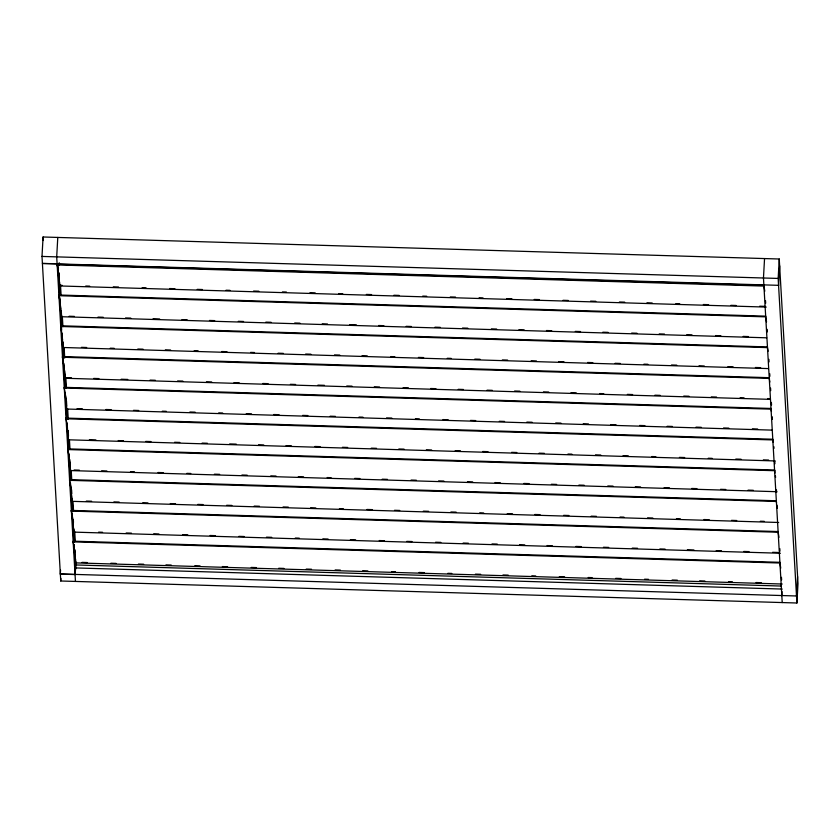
<?xml version="1.0" encoding="UTF-8"?>
<svg xmlns="http://www.w3.org/2000/svg" width="840" height="840" viewBox="0 0 840 840"><rect width="100%" height="100%" fill="white"/><g stroke="black" fill="none" stroke-linecap="round" stroke-linejoin="round"><path stroke-width="1.26" d="M766.248 307.083L59.483 285.947A249.974 11.844 -88.3 0 0 57.12 264.936L57.162 264.243L763.928 285.38L763.885 286.072A249.974 11.844 -88.3 0 1 764.757 291.207M766.71 337.817L61.257 316.712A249.974 11.844 -88.3 0 0 58.895 295.712L58.926 295.008L765.702 316.144L765.66 316.848A249.974 11.844 -88.3 0 1 766.532 321.972M59.483 285.947L59.514 285.243A249.974 11.844 -88.3 0 0 58.432 272.643M768.485 368.582L63.032 347.487A249.974 11.844 -88.3 0 0 60.669 326.477L60.701 325.784L767.466 346.92L767.435 347.613A249.974 11.844 -88.3 0 1 768.096 351.288M61.257 316.712L61.288 316.019A249.974 11.844 -88.3 0 0 60.953 311.367M770.259 399.357L64.806 378.252A249.974 11.844 -88.3 0 0 62.444 357.252L62.475 356.548L769.24 377.685A249.974 11.844 -88.3 0 1 769.472 378.788M63.032 347.487L63.063 346.784A249.974 11.844 -88.3 0 0 62.727 342.132M772.034 430.122L66.581 409.028A249.974 11.844 -88.3 0 0 64.218 388.017L64.249 387.324L771.015 408.461L770.984 409.154A249.974 11.844 -88.3 0 1 771.435 411.485M64.806 378.252L64.838 377.559A249.974 11.844 -88.3 0 0 64.323 370.745M775.121 460.94L68.355 439.793A249.974 11.844 -88.3 0 0 65.993 418.793L66.024 418.089L772.79 439.226L772.758 439.929A249.974 11.844 -88.3 0 1 773.21 442.25M66.581 409.028L66.612 408.324A249.974 11.844 -88.3 0 0 66.098 401.52M776.895 491.705L70.13 470.568A249.974 11.844 -88.3 0 0 67.767 449.558L67.798 448.865L774.564 470.001A249.974 11.844 -88.3 0 1 774.795 471.104M68.355 439.793L68.386 439.1A249.974 11.844 -88.3 0 0 67.683 430.238M778.67 522.48L71.904 501.333A249.974 11.844 -88.3 0 0 69.542 480.333L69.573 479.63L776.339 500.766L776.307 501.469A249.974 11.844 -88.3 0 1 776.538 502.572M70.13 470.568L70.161 469.865A249.974 11.844 -88.3 0 0 69.458 461.013M780.444 553.245L73.678 532.109A249.974 11.844 -88.3 0 0 71.316 511.098L71.348 510.405L778.113 531.542A249.974 11.844 -88.3 0 1 778.344 532.644M71.904 501.333L71.936 500.64A249.974 11.844 -88.3 0 0 71.043 489.856M782.219 584.021L75.453 562.874A249.974 11.844 -88.3 0 0 73.091 541.874L73.122 541.17L779.888 562.307L779.856 563.01A249.974 11.844 -88.3 0 1 780.727 568.134M73.678 532.109L73.71 531.405A249.974 11.844 -88.3 0 0 72.817 520.621M75.453 562.874L75.484 562.18A249.974 11.844 -88.3 0 0 75.317 559.797M769.871 382.053A249.974 11.844 -88.3 0 0 769.209 378.389L769.24 377.685M774.984 473.025A249.974 11.844 -88.3 0 0 774.533 470.694L774.564 470.001M778.953 537.369A249.974 11.844 -88.3 0 0 778.082 532.235L778.113 531.542M42 256.431L43.082 236.996L779.247 259.003L798 583.569L796.919 603.005L60.753 580.997L42 256.431L778.166 278.439L796.919 603.005M57.782 237.426L56.7 256.872L75.453 581.438M57.11 263.75L42.41 263.456L778.606 285.327M60.564 570.087L60.291 574.109L75.012 574.55L75.768 561.456M60.753 580.997L60.9 578.403M75.758 568.848L75.842 562.622M764.547 258.562L763.466 278.008L782.219 602.563M778.166 278.439L779.247 259.003M778.575 285.464L779.688 265.892M781.788 595.539L782.029 591.601M797.591 576.545L796.52 595.98L60.354 573.972M57.12 264.936L763.885 286.072M59.514 285.243L62.139 285.327M85.743 286.031L89.67 286.146M113.274 286.85L118.524 287.007M142.128 287.721L146.055 287.837M169.659 288.54L174.909 288.697M197.201 289.359L202.44 289.517M226.044 290.231L229.982 290.346M253.575 291.05L258.825 291.207M282.429 291.911L286.367 292.026M309.96 292.74L315.21 292.897M338.814 293.601L342.741 293.717M366.345 294.42L371.595 294.578M393.887 295.25L399.126 295.407M422.73 296.111L426.668 296.226M450.272 296.93L455.511 297.087M479.115 297.791L483.053 297.917M506.656 298.62L511.896 298.778M534.188 299.439L539.438 299.596M563.031 300.3L568.281 300.457M590.573 301.13L595.823 301.287M619.416 301.991L624.666 302.148M646.957 302.81L652.197 302.967M675.801 303.681L679.739 303.796M703.343 304.5L708.582 304.657M730.874 305.33L736.124 305.477M759.727 306.191L764.967 306.348M58.895 295.712L765.66 316.848M69.153 316.25L74.403 316.407M98.007 317.111L103.246 317.268M125.538 317.94L130.788 318.098M153.079 318.759L159.632 318.959M181.923 319.62L187.173 319.778M209.465 320.45L214.704 320.607M238.308 321.31L243.558 321.468M265.85 322.13L271.089 322.287M294.693 323.001L299.933 323.159M322.224 323.82L327.474 323.978M349.766 324.639L356.318 324.839M378.609 325.51L383.859 325.668M406.151 326.33L411.39 326.487M434.994 327.191L440.244 327.348M462.536 328.02L467.775 328.178M491.379 328.881L496.629 329.038M518.92 329.7L524.16 329.858M546.452 330.53L551.702 330.687M575.295 331.391L580.545 331.548M602.837 332.209L608.087 332.367M631.68 333.07L636.93 333.228M659.222 333.9L664.461 334.058M686.752 334.719L692.002 334.877M715.606 335.58L720.846 335.738M743.138 336.409L748.388 336.567M60.669 326.477L767.435 347.613M81.417 347.34L86.667 347.498M110.271 348.201L114.198 348.317M137.802 349.02L143.052 349.178M165.344 349.85L170.583 350.007M194.187 350.711L198.125 350.826M221.728 351.53L226.968 351.687M250.572 352.391L254.51 352.517M278.114 353.22L283.353 353.378M305.644 354.039L310.894 354.197M334.488 354.9L339.738 355.058M362.03 355.73L367.269 355.887M390.873 356.591L394.81 356.706M418.415 357.409L423.654 357.567M447.258 358.281L451.195 358.397M474.8 359.1L480.039 359.257M502.331 359.919L507.581 360.077M531.184 360.791L536.424 360.948M558.716 361.61L563.966 361.767M587.57 362.471L592.809 362.628M615.101 363.3L620.351 363.457M643.944 364.161L647.881 364.276M671.486 364.98L676.725 365.137M699.017 365.81L704.267 365.967M727.871 366.671L733.11 366.828M755.401 367.49L760.651 367.647M62.444 357.252L769.209 378.389M66.15 377.601L71.389 377.758M93.681 378.42L98.931 378.578M121.223 379.239L127.775 379.439M150.066 380.111L155.316 380.268M177.608 380.93L182.847 381.087M206.451 381.791L211.701 381.948M233.993 382.62L239.232 382.778M262.836 383.481L268.086 383.639M290.377 384.3L295.617 384.457M317.909 385.13L324.461 385.319M346.752 385.991L352.002 386.148M374.294 386.81L379.533 386.967M403.137 387.671L408.387 387.828M430.679 388.5L435.918 388.657M458.209 389.319L463.459 389.477M487.064 390.18L492.303 390.338M514.595 391.01L519.845 391.167M543.449 391.87L548.688 392.028M570.98 392.69L576.23 392.847M599.833 393.561L603.76 393.677M627.365 394.38L632.615 394.538M654.906 395.199L660.146 395.356M683.75 396.07L688.989 396.228M711.28 396.889L716.53 397.047M740.135 397.751L744.062 397.866M767.666 398.58L770.291 398.654M64.218 388.017L770.984 409.154M77.102 408.639L82.352 408.796M105.945 409.5L111.195 409.657M133.487 410.33L138.726 410.487M162.33 411.191L166.268 411.306M189.872 412.01L195.111 412.167M218.715 412.881L222.653 412.997M246.257 413.7L251.496 413.858M273.788 414.519L279.038 414.677M302.642 415.391L307.881 415.548M330.173 416.209L335.423 416.367M359.016 417.07L362.954 417.186M386.558 417.9L391.808 418.058M415.401 418.761L419.339 418.877M442.943 419.58L448.182 419.738M470.474 420.409L475.724 420.567M499.328 421.27L504.567 421.428M526.859 422.09L532.109 422.247M555.712 422.951L560.952 423.108M583.244 423.78L588.494 423.938M610.785 424.599L616.025 424.757M639.629 425.46L644.879 425.618M667.17 426.29L672.409 426.447M696.014 427.151L701.253 427.308M723.545 427.969L728.795 428.127M752.399 428.841L757.638 428.999M65.993 418.793L772.758 439.929M89.365 439.73L95.918 439.919M118.209 440.591L123.459 440.748M145.751 441.409L150.99 441.567M174.594 442.27L179.844 442.428M202.136 443.1L207.375 443.257M229.666 443.919L236.229 444.119M258.521 444.78L263.76 444.938M286.052 445.61L291.302 445.767M314.906 446.471L320.145 446.628M342.437 447.29L347.687 447.447M371.291 448.161L376.53 448.319M398.822 448.98L404.072 449.138M426.363 449.799L431.603 449.957M455.207 450.671L460.446 450.828M482.738 451.49L487.988 451.647M511.592 452.351L516.831 452.508M539.123 453.18L544.373 453.338M567.976 454.041L571.904 454.156M595.508 454.86L600.758 455.018M623.049 455.69L628.288 455.847M651.893 456.55L655.83 456.666M679.434 457.37L684.674 457.527M708.278 458.231L712.215 458.356M735.808 459.06L741.058 459.218M763.35 459.879L768.6 460.036M67.767 449.558L774.533 470.694M74.099 469.991L79.338 470.148M101.63 470.81L106.88 470.967M130.473 471.671L134.41 471.786M158.015 472.5L163.254 472.657M186.858 473.361L190.796 473.477M214.4 474.18L219.639 474.338M241.93 475.01L247.18 475.167M270.784 475.87L276.024 476.028M298.316 476.69L303.566 476.847M327.169 477.55L331.096 477.677M354.701 478.38L359.951 478.538M382.242 479.199L387.481 479.356M411.086 480.06L416.336 480.218M438.627 480.89L443.867 481.047M467.471 481.751L472.71 481.908M495.002 482.57L500.252 482.727M523.856 483.441L529.095 483.599M551.387 484.26L556.637 484.418M578.928 485.079L584.168 485.237M607.772 485.951L613.022 486.108M635.313 486.769L640.553 486.927M664.157 487.631L669.407 487.788M691.698 488.46L696.938 488.618M720.542 489.321L725.792 489.479M748.083 490.14L753.323 490.298M69.542 480.333L776.307 501.469M86.362 501.07L91.602 501.228M113.894 501.89L119.144 502.047M142.737 502.761L147.987 502.919M170.279 503.58L175.518 503.738M197.809 504.399L203.059 504.556M226.664 505.271L231.903 505.428M254.195 506.09L259.445 506.247M283.048 506.951L288.288 507.108M310.58 507.78L315.83 507.938M339.433 508.641L343.361 508.757M366.965 509.46L372.215 509.618M394.506 510.29L399.745 510.447M423.35 511.151L428.6 511.308M450.891 511.969L456.131 512.127M479.735 512.831L483.672 512.957M507.266 513.66L512.516 513.817M534.807 514.479L540.047 514.637M563.65 515.34L568.9 515.498M591.192 516.169L596.432 516.327M620.036 517.031L623.973 517.146M647.577 517.85L652.817 518.007M676.421 518.721L680.358 518.837M703.962 519.54L709.202 519.697M731.493 520.359L736.743 520.517M760.347 521.231L764.274 521.346M71.316 511.098L778.082 532.235M98.627 532.151L102.553 532.277M126.158 532.98L131.407 533.138M153.699 533.799L158.939 533.957M182.542 534.66L187.792 534.817M210.073 535.49L215.323 535.647M238.928 536.351L244.167 536.508M266.459 537.169L271.709 537.327M295.312 538.041L299.24 538.157M322.844 538.86L328.094 539.018M350.385 539.679L355.625 539.837M379.229 540.55L384.479 540.708M406.77 541.37L412.01 541.527M435.614 542.231L440.864 542.388M463.155 543.06L468.394 543.218M491.999 543.921L497.238 544.078M519.53 544.74L524.78 544.898M547.071 545.57L552.321 545.727M575.915 546.43L581.165 546.588M603.456 547.25L608.696 547.407M632.3 548.111L637.55 548.268M659.841 548.94L665.081 549.098M687.372 549.759L693.935 549.958M716.226 550.62L721.466 550.778M743.757 551.45L749.007 551.607M772.611 552.311L777.851 552.468M73.091 541.874L779.856 563.01M82.037 562.38L87.287 562.538M110.891 563.241L116.13 563.399M138.422 564.06L143.672 564.218M165.963 564.889L171.203 565.047M194.806 565.75L200.056 565.908M222.348 566.57L227.588 566.727M251.191 567.43L256.431 567.588M278.723 568.26L283.973 568.418M306.264 569.079L311.504 569.236M335.108 569.94L340.358 570.098M362.649 570.77L367.889 570.927M391.493 571.63L395.43 571.746M419.034 572.45L424.274 572.607M447.878 573.321L451.815 573.437M475.419 574.14L480.659 574.298M502.95 574.959L508.2 575.117M531.804 575.831L535.731 575.946M559.335 576.65L564.585 576.807M588.178 577.51L592.116 577.626M615.72 578.34L620.96 578.498M644.563 579.201L648.501 579.317M672.105 580.02L677.345 580.178M699.636 580.85L704.886 581.007M728.49 581.711L732.417 581.826M756.021 582.529L761.271 582.687M75.968 564.963L781.431 586.058M75.411 567.924L782.177 589.061M765.513 300.605L765.671 303.209M767.172 329.312L767.329 331.926M768.904 359.331L769.052 361.945M769.734 373.695L769.881 376.31M770.564 388.048L770.711 390.663M771.393 402.413L771.54 405.017M772.212 416.766L772.37 419.381M774.774 461.149L774.921 463.754M776.433 489.867L776.58 492.471M779.814 548.604L779.972 551.208M781.473 577.311L781.62 579.925M59.23 262.741L59.377 265.346M60.512 284.928L61.11 295.365M62.318 316.25L62.916 326.697M64.124 347.582L64.722 358.019M65.856 377.601L66.454 388.038M67.662 408.923L68.261 419.37M69.468 440.255L69.993 449.39M71.201 470.274L71.726 479.409M73.007 501.606L73.532 510.741M74.739 531.625L75.264 540.76M59.084 272.822L59.23 275.436M59.609 281.967L60.354 295.04M61.268 310.716L62.171 326.393M63.074 342.08L63.977 357.756M64.733 370.818L65.709 387.807M66.465 400.88L66.759 406.098M66.916 408.713L67.515 419.171M68.198 430.931L68.492 436.149M68.723 440.076L69.248 449.221M69.857 459.669L70.151 464.898M70.455 470.127L71.053 480.585M71.589 489.731L71.809 493.647M72.114 498.876L72.786 510.636M73.322 519.781L73.469 522.396M73.847 528.927L74.603 541.989M75.054 549.832L75.201 552.447M75.579 558.978L75.726 561.593M57.813 263.582L59.619 294.945M59.777 297.56L61.656 330.225M61.803 332.84L63.315 358.974M63.535 362.901L64.974 387.723M65.268 392.952L66.78 419.087M67.001 423.014L68.513 449.148M68.733 453.065L70.319 480.512M70.476 483.126L72.051 510.573M72.209 513.177L73.857 541.937M74.014 544.551L75.547 570.266M43.082 236.996L43.281 240.513M68.67 453.989A249.974 11.844 -88.3 0 1 69.269 459.081M775.404 475.829A249.974 11.844 -88.3 0 1 775.614 477.404M60.701 325.784A249.974 11.844 -88.3 0 1 61.362 329.448M61.982 334.183A249.974 11.844 -88.3 0 1 62.549 339.98M66.024 418.089A249.974 11.844 -88.3 0 1 66.255 419.192M66.895 423.224A249.974 11.844 -88.3 0 1 67.494 428.316M773.84 446.639A249.974 11.844 -88.3 0 1 774.039 448.329M59.377 297.339A249.974 11.844 -88.3 0 1 59.798 300.143M60.207 303.419A249.974 11.844 -88.3 0 1 60.774 309.204M70.234 483.305A249.974 11.844 -88.3 0 1 70.854 488.04M776.969 505.134A249.974 11.844 -88.3 0 1 777.389 508.179M57.162 264.243A249.974 11.844 -88.3 0 1 57.383 265.346M57.603 266.564A249.974 11.844 -88.3 0 1 58.233 270.953M62.706 357.651A249.974 11.844 -88.3 0 1 62.927 358.88M63.557 363.258A249.974 11.844 -88.3 0 1 64.134 368.697M71.348 510.405A249.974 11.844 -88.3 0 1 71.579 511.507M72.009 514.069A249.974 11.844 -88.3 0 1 72.629 518.805M73.784 544.845A249.974 11.844 -88.3 0 1 74.204 547.88M74.403 549.581A249.974 11.844 -88.3 0 1 75.148 557.529M65.121 392.448A249.974 11.844 -88.3 0 1 65.909 399.473"/></g></svg>
